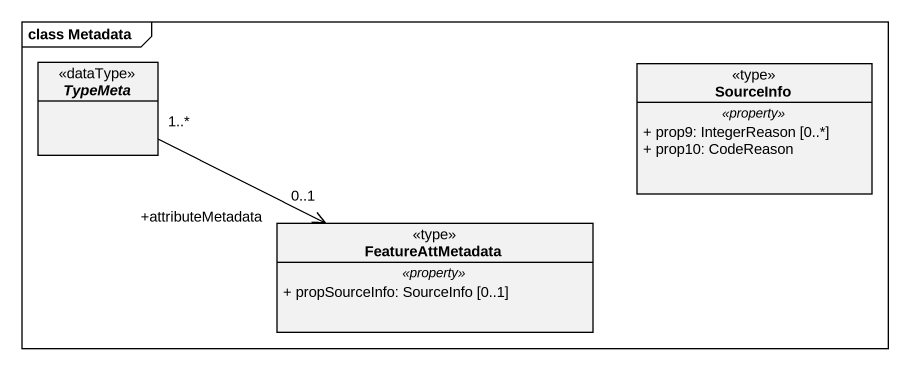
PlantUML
@startuml
mainframe class Metadata
hide circle
hide empty members
skinparam classAttributeIconSize 0
abstract class TypeMeta <<dataType>>
class SourceInfo <<type>> {
  .. <<property>> ..
  + prop9: IntegerReason [0..*]
  + prop10: CodeReason
}
class FeatureAttMetadata <<type>> {
  .. <<property>> ..
  + propSourceInfo: SourceInfo [0..1]
}
TypeMeta "1..*" -right-> "+attributeMetadata\n0..1" FeatureAttMetadata
@enduml
